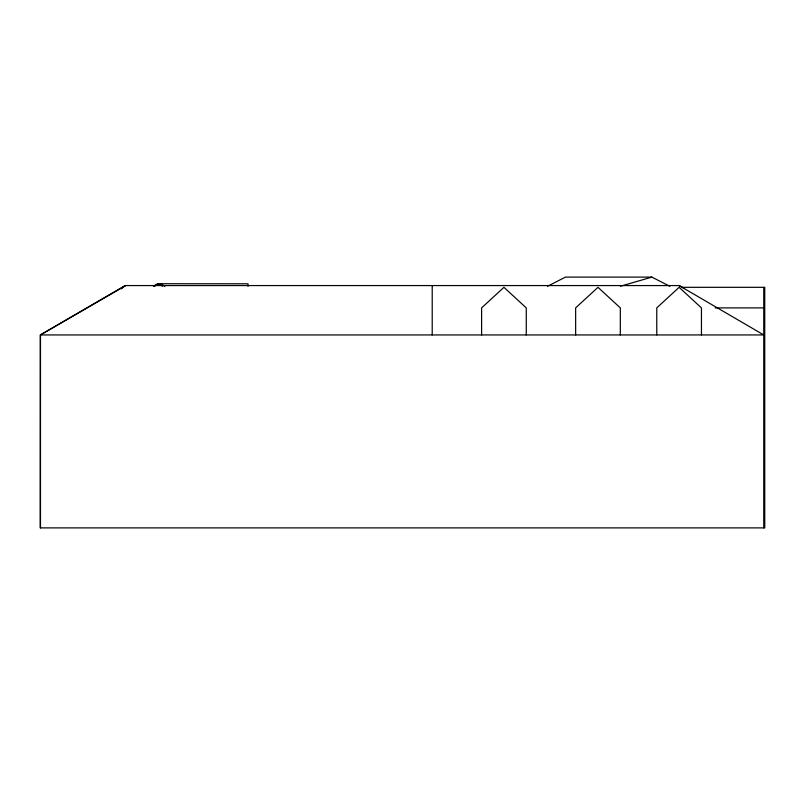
<?xml version="1.0" encoding="UTF-8"?>
<svg xmlns="http://www.w3.org/2000/svg" width="805" height="805" viewBox="0 0 805 805"><rect width="100%" height="100%" fill="white"/><g stroke="black" fill="none" stroke-linecap="round" stroke-linejoin="round"><path stroke-width="1.21" d="M121.364 288.854L125.127 285.564L679.219 285.564L683.546 288.059M40.481 527.889L40.481 334.94L125.127 285.564M125.801 285.564L40.3 334.94L40.25 527.889L764.75 527.889L764.74 287.325L681.594 287.325M154.007 286.188L158.323 283.722L248.01 283.793L248.01 286.288M154.087 286.258L158.364 283.793L160.175 284.678M154.278 285.926L158.323 283.722L161.845 285.564M154.037 285.966L158.323 283.722L154.882 285.564L158.323 283.722L162.64 286.188M154.791 285.554L158.323 283.722M547.551 286.268L565.432 277.111L651.889 277.111L669.77 286.268M620.484 286.218L651.889 277.111M715.152 307.892L763.754 307.892M40.481 334.94L763.754 334.94L679.108 285.564M160.618 283.793L164.934 286.318M763.754 287.325L763.754 527.889M701.447 334.94L701.447 307.892L679.108 287.325L656.769 307.892L656.769 334.94M620.323 334.94L620.323 307.892L597.984 287.325L575.645 307.892L575.645 334.94M526.269 334.94L526.269 307.892L503.94 287.325L481.601 307.892L481.601 334.94M432.215 285.564L432.215 334.94"/></g></svg>
